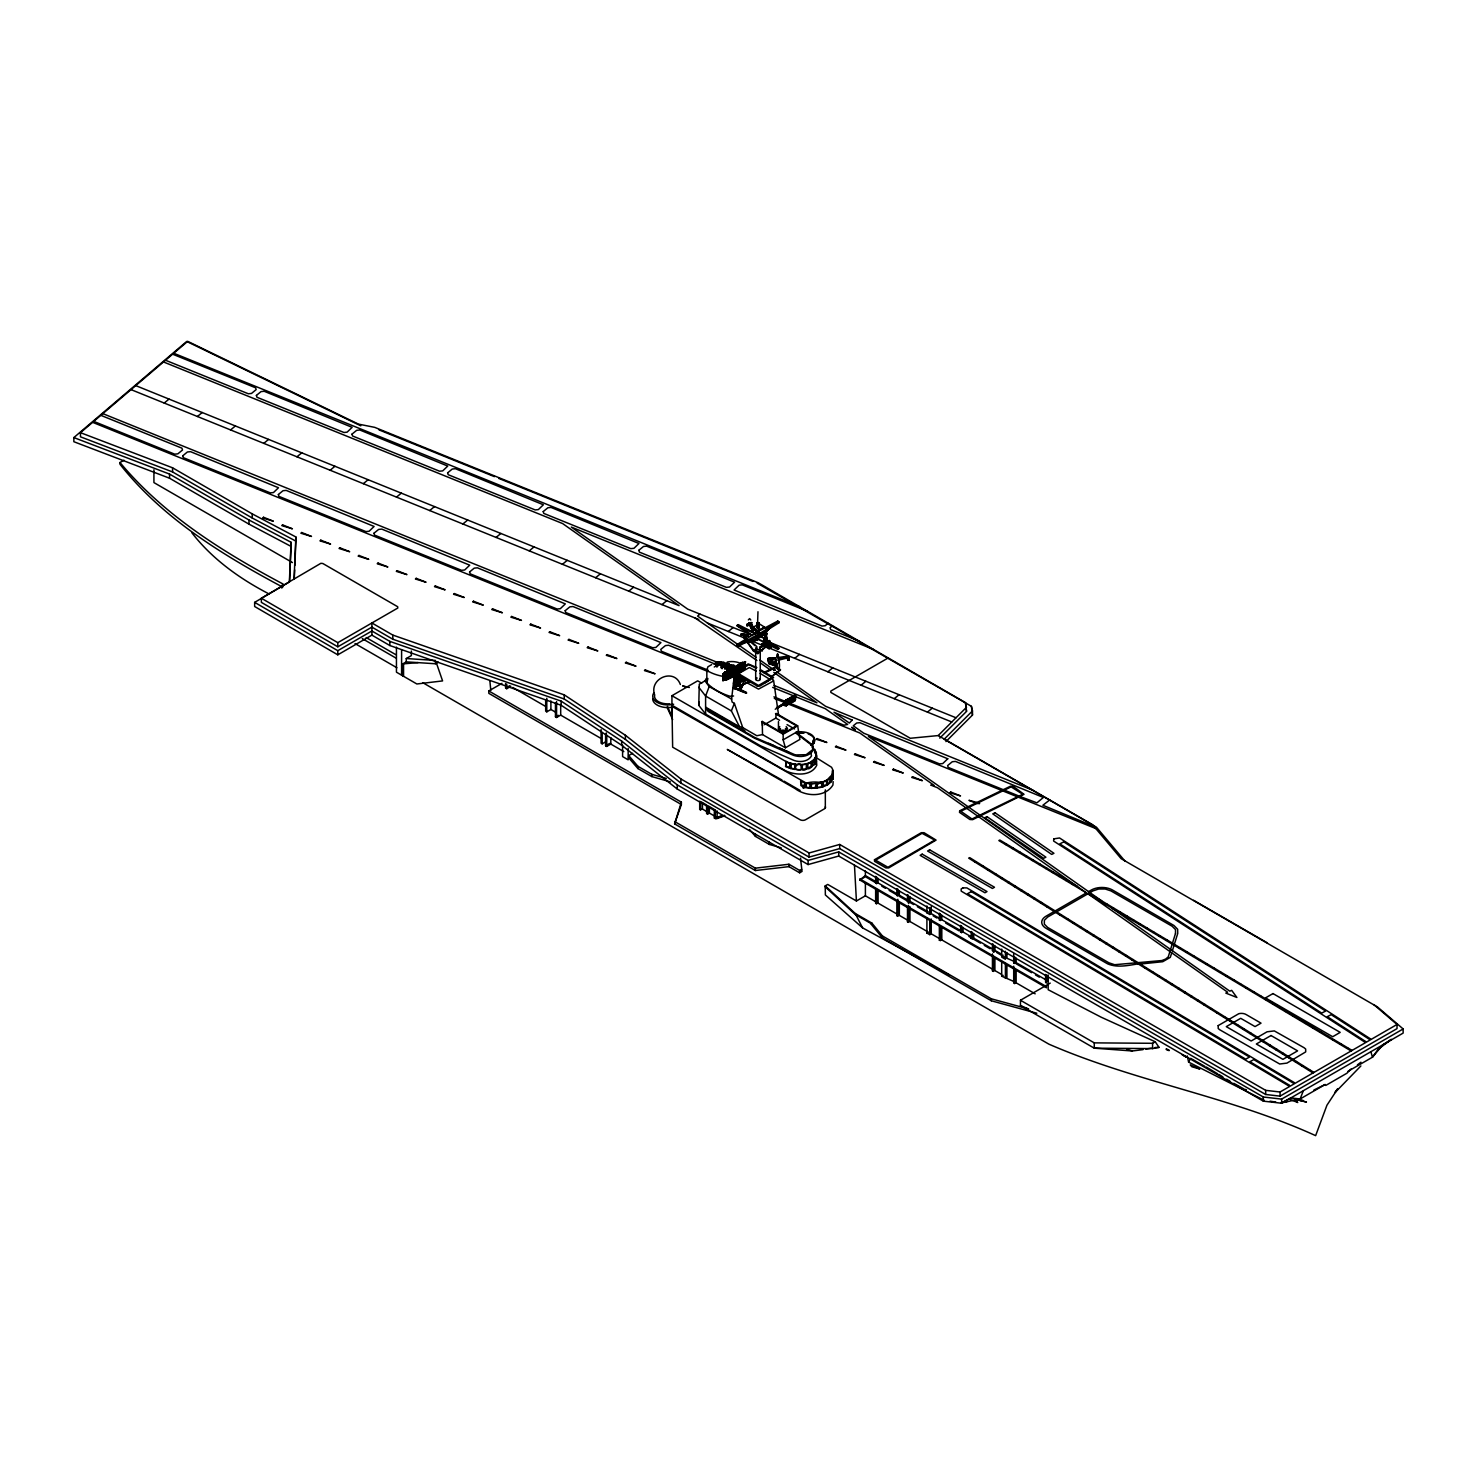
<?xml version="1.0" encoding="UTF-8"?>
<svg xmlns="http://www.w3.org/2000/svg" width="1477" height="1477" viewBox="0 0 1477 1477"><rect width="100%" height="100%" fill="white"/><g stroke="black" fill="none" stroke-linecap="round" stroke-linejoin="round"><path stroke-width="1.5" d="M939.778 738.131L966.53 711.379L965.478 702.627L758.329 582.806L374.752 427.37L358.413 424.102L187.69 341.353L80.478 432.669L80.478 436.823L172.569 471.938L252.253 518.021L295.862 541.099L294.846 565.451M119.988 462.523L119.988 464.258C162.821 518.575 222.565 554.964 282.716 587.144L282.716 583.84C222.676 551.9 164.058 515.307 119.988 462.523L123.957 460.233M510.857 686.343L506.722 688.707L505.614 688.06L505.614 683.537M556.109 712.486L550.903 709.477L550.903 700.929M601.305 738.611L560.688 715.126L556.571 717.49L555.463 716.843L555.463 703.237M556.571 717.49L556.571 701.612M560.688 715.126L560.688 704.437M601.084 729.564L601.084 743.189L602.191 743.817L606.29 741.472L606.29 732.924M602.191 743.817L602.191 732.481M623.811 751.608L610.813 744.094L606.715 746.439L605.607 745.793L605.607 734.457M606.715 746.439L606.715 735.103M610.813 744.094L610.813 737.669M622.592 745.239L622.592 756.575L628.168 759.824L628.168 748.488M825.329 806.737A3.859 2.234 0 0 1 824.332 808.898L805.556 819.735A3.859 2.234 0 0 1 800.091 819.735L672.644 747.177L671.943 705.212L785.118 770.551C794.811 775.443 811.261 776.477 816.763 765.234L816.541 761.818M769.406 640.501C769.979 641.369 770.366 643.363 768.982 640.464M777.862 658.908L788.921 656.545L787.426 656.859L787.961 660.311L789.161 659.887L789.161 657.283L787.739 656.157L777.474 657.634M1048.098 974.912L1048.19 989.738L1101.233 1017.228L1155.236 1041.765L1159.039 1047.378L1152.577 1048.596L1094.272 1048.172L1020.459 1005.56L1020.459 1000.261L1050.221 983.091M764.015 641.997L765.566 644.858L764.514 641.849M765.492 635.498L765.215 640.427L766.268 636.753L765.492 640.279L765.455 638.322M765.824 639.91L767.043 641.886L766.766 639.615A8.53 6.85 17 0 1 766.434 638.009L764.754 640.649M632.581 753.325L628.704 755.559L628.685 757.83L637.898 768.538L651.819 776.57L670.41 781.905M637.898 768.538L637.916 766.305L628.704 755.559M651.819 776.57L651.819 774.336L637.916 766.305M781.204 847.816L769.332 844.419L755.43 836.388L755.43 834.154M764.901 638.507L764.569 640.464L765.935 634.796L764.883 636.31M764.551 640.335L766.729 638.433L766.415 635.959M769.332 844.419L769.351 842.185M757.59 622.906L757.978 611.736M765.529 641.572C765.584 643.843 766.545 643.289 765.714 642.883A8.53 6.85 17 0 1 765.474 641.886C765.861 644.138 763.221 640.741 765.363 644.397M734.863 675.192L738.242 677.112C723.01 696.646 750.113 661.641 734.808 681.802M734.161 674.491L737.097 676.743L736.137 676.078L733.995 682.429L739.534 676.724L744.039 679.623M775.425 657.93L768.298 658.28L768.926 663.764L776.976 665.536L775.813 659.24M736.063 676.097L750.334 681.635L736.008 676.041L733.995 682.429L739.552 676.761L739.719 682.706L739.534 676.724M757.701 686.27L750.076 681.857L734.457 687.137L735.084 687.857L739.368 676.798L733.404 688.393L735.288 688.024L734.014 686.62L733.404 688.393M764.458 640.556C763.867 636.125 766.268 634.298 765.769 636.402L765.308 640.353M748.433 636.329L741.251 635.11L741.306 633.928L748.396 635.276C749.651 637.732 744.076 632.341 741.306 633.928M764.347 639.301L764.717 638.969M764.311 639.929L764.864 640.39C766.305 636.181 766.803 646.021 766.563 637.566A13.736 11.041 17 0 1 766.563 634.999C768.262 631.491 763.923 636.679 766.36 633.744C762.317 641.092 767.652 631.731 765.972 634.224A13.736 7.92 0 0 0 765.455 635.996L764.347 640.169L765.123 639.559M734.235 682.429L744.002 679.42L734.586 681.765M289.566 581.716L291.061 546.416L248.967 524.132L169.541 478.216L73.85 441.715L73.85 437.58L169.541 474.08L248.967 519.996L291.061 542.281L289.381 581.993L254.653 602.358L254.653 606.512L337.79 654.828L371.89 635.128L371.909 622.98L392.79 635.073L564.251 694.873L625.399 735.269L680.879 778.951L809.082 852.967L839.693 844.456L1265.66 1090.34L1280.061 1092.001L1397.02 1024.466L1373.795 1004.582M294.089 579.021L295.862 536.963L252.253 513.885L172.569 467.803L80.478 432.669M294.274 578.744L294.643 569.882M765.252 636.845L765.751 634.538L765.677 636.365M765.529 637.455L765.363 639.836L764.643 637.141M743.079 684.423L743.706 679.198L734.826 687.433L750.334 681.635L736.635 676.429M811.298 788.404L811.335 783.53L811.298 788.404L816.079 787.832L811.335 787.943M832.179 778.564L833.139 771.382M833.157 781.591L832.936 785.007C825.218 797.562 805.888 796.786 795.088 788.57L727.275 749.43L781.961 780.004M734.198 682.54L736.026 676.023M739.552 676.909L743.743 679.586M734.106 677.371L731.54 699.544L732.167 702.092L734.383 703.366L742.746 727.589L756.815 735.731L762.52 734.586L785.395 747.787L799.906 739.405L797.672 725.816L776.108 713.373L775.813 718.099L779.561 720.278M750.058 681.986L733.847 687.174L735.288 688.024M765.363 638.452L765.086 640.021L765.4 638.599A8.53 4.634 -11.8 0 1 765.769 637.51L765.548 637.99M743.245 684.534L744.002 679.291L734.715 687.377M746.993 625.343L749.208 622.74L751.738 622.611L751.904 624.623L746.993 625.676L751.904 624.623M746.993 625.676L747.233 623.885M765.437 638.618L766.434 637.529L765.492 640.15M810.707 752.088L811.501 755.929C807.864 762.169 798.651 762.723 792.632 759.843L760.655 745.885L705.6 714.111L698.769 705.323L699.286 684.165L705.101 680.805M698.769 705.323L699.286 702.221M766.009 641.941C765.972 638.544 763.775 634.981 765.234 638.655L766.471 637.547L764.791 640.464M779.265 668.379L778.711 670.207L777.881 668.915M748.341 619.878L749.633 618.586L750.796 619.989M759.418 634.224L757.184 635.036M813.735 743.429L813.532 740.309L812.165 747.694M764.938 636.31L764.735 637.289M764.68 641.424L764.846 642.698L763.757 641.018M736.58 667.807L725.945 663.524L716.419 661.991L102.836 413.634M784.749 701.077L786.909 701.261C786.89 699.119 791.912 696.682 790.287 698.399M788.903 702.517L786.336 705.803L784.638 705.046L788.127 704.381C786.502 702.184 790.527 702.258 787.906 703.587L787.167 703.514M794.552 695.409L795.605 695.261L795.106 697.107L795.531 695.039L793.814 695.833M767.006 633.319L766.101 634.593L766.988 633.375M281.812 588.104L282.716 583.84M764.366 638.969L764.366 640.076M765.104 640.187L766.471 638.507M765.695 639.301C765.751 638.784 765.566 640.095 765.178 639.43M765.695 642.015L765.234 644.84L767.228 645.043M733.589 695.981L729.989 696.258A58.212 33.602 0 0 1 706.837 682.891L707.889 678.478M764.532 637.842L765.4 636.015L764.938 637.307M758.68 627.873L758.864 622.685L756.962 622.851L757.516 627.983L758.864 627.19L758.864 622.685M758.68 628.187L756.962 627.688L758.68 628.187L758.68 633.504L756.962 633.005L758.68 633.504M706.837 682.891L706.837 670.336L707.889 666.81L711.692 664.613M714.277 667.013L719.853 663.782A49.092 21.14 -10.3 0 1 730.727 666.09M764.791 644.323L764.864 642.569M767.578 643.898L767.135 645.467L765.677 644.747M767.135 645.467L767.302 643.16L768.834 643.418M767.302 644.914L768.428 643.621L766.249 644.914L764.015 642.218M1171.723 952.831L1170.301 957.354L1162.731 961.712L1140.262 964.038M1172.369 950.69L1174.067 945.225M1174.363 944.283L1177.723 933.501L1177.649 929.255L1173.975 925.507L1112.292 889.892A14.881 8.604 0 0 0 1091.577 889.892L1088.567 891.628M722.991 678.405L722.991 674.731M724.598 673.53L723.841 675.857L723.065 674.417M723.047 678.718L724.672 673.77M725.761 674.971L726.444 672.478M726.721 676.595L728.272 671.407M729.343 672.681L730.118 670.355M729.435 672.847L730.192 670.576M730.395 674.472L731.946 669.284M733.035 670.558L733.792 668.232M733.127 670.724L733.866 668.453M734.087 672.349L735.638 667.161M736.801 668.601L737.466 666.109M737.706 669.912L737.706 666.238L737.54 670.023L735.934 666.976M739.312 665.038L738.537 667.364L737.78 665.924M737.762 670.226L739.386 665.278M740.475 666.478L742.617 663.081M741.38 667.789L741.38 664.115M741.436 668.102L743.06 663.155M744.057 664.188L744.87 661.825M744.15 664.355L744.888 662.084M749.097 622.925C751.922 623.811 747.067 623.996 750.168 622.943M674.601 823.889L681.359 802.14L488.795 690.959L488.795 693.341L681.359 804.522L674.601 823.889L755.375 870.525L788.94 866.63L799.648 872.796L802.029 871.43L800.516 858.137M813.07 743.116L813.439 739.885M813.181 743.743L814.289 740.623M745.165 641.221C738.722 645.874 775.074 635.738 747.417 640.87M734.955 687.174L734.032 688.116C759.806 700.061 738.832 686.454 734.346 688.947M733.072 687.562L734.586 687.728M750.058 682.282L743.725 678.183L734.549 675.543M733.847 676.503L733.995 687.58L733.847 676.503L734.401 687.174L743.429 677.925L735.121 673.217L734.697 671.684M706.172 678.589L705.064 680.989L709.182 686.602L705.6 696.036L705.6 707.169L708.332 710.677L754.47 737.318L795.328 754.895M767.892 660.902L768.298 658.28M765.861 641.683L766.286 640.076L765.972 641.83M1303.194 1091.115L1300.129 1098.962L1281.279 1102.931M742.746 727.589L739.552 726.776L731.373 710.917L734.383 703.366M721.108 662.841L718.228 664.502L714.24 664.225C717.508 660.828 728.143 666.441 732.647 668.472M714.24 664.225L718.653 664.262M770.329 679.642L760.175 673.383M738.426 625.288L737.152 625.934L750.962 635.165M748.987 624.106L750.168 623.94M744.519 635.535C750.058 640.39 735.048 628.851 754.95 645.652M744.408 636.864L744.962 635.645M745.276 635.682L743.614 637.141L753.51 651.099L757.867 653.609L766.471 646.335L769.129 647.886L771.216 646.686L769.129 648.809L766.471 647.277M784.693 703.532L784.804 705.692L784.933 703.495M784.693 700.892C784.213 705.637 788.183 696.83 786.115 700.818M793.186 695.962L795.328 697.07L795.328 695.482M795.531 698.879L793.721 701.538L792.023 700.726L792.484 702.24L795.401 697.642L794.958 700.818L792.817 699.766L791.358 701.095M794.054 699.064C796.823 700.633 793.998 697.273 793.629 700.541M736.008 672.183L758.513 685.457L772.046 677.629L759.917 670.447M731.743 699.101L709.182 686.602M772.84 679.586L773.246 681.119L758.513 689.113L733.164 675.137M768.317 643.972L768.797 642.883M790.62 768.52L790.841 763.369L790.62 768.52L795.143 769.443L795.346 764.292L795.143 769.443M815.839 756.409L814.565 758.956L816.596 756.575L815.322 763.831L816.596 761.301L815.784 753.159M814.51 749.024L816.744 755.892C811.039 766.951 794.811 765.917 785.118 761.043L671.943 695.704L671.943 716.327L667.419 706.431L667.419 708.092L672.644 719.539M743.005 684.626L740.143 690.276L734.9 687.913L740.291 690.147M740.235 690.442L743.153 684.682M734.401 676.614L733.257 676.669L733.977 675.857M1264.201 1100.291L1188.616 1062.111L1190.647 1058.344L1204.77 1066.302M1351.049 1068.997L1346.858 1073.262L1325.811 1085.41L1325.091 1084.543L1313.865 1090.026M746.107 693.101L746.162 692.325M724.672 678.091L722.991 680.565L744.759 668.121L743.226 667.382L741.38 669.949M728.216 675.931L726.684 678.441L728.346 675.968M730.358 676.318L732.02 673.844M734.032 674.195L735.712 671.721M739.257 669.561L737.706 672.072L739.386 669.598M813.236 749.227L806.184 754.692L794.811 754.95M805.722 787.573L805.999 782.736L805.722 787.573L810.19 788.33L810.467 783.475L810.19 788.33M832.936 773.874L826.972 780.041L826.751 785.192L822.781 786.89L822.357 782.127L827.231 780.004M832.733 774.779L832.733 779.191L832.733 774.779L831.071 777.419L831.071 781.831L830.351 777.29M831.071 781.831L832.733 779.191M741.251 635.11L741.38 633.818M784.305 701.409L785.025 701.446M787.167 700.006C787.906 697.569 790.066 701.021 787.961 699.987M787.961 699.489L787.001 701.206L789.364 699.083M785.025 705.267L785.801 704.067M785.949 704.215L786.336 705.803M786.429 703.938L785.432 704.031M789.198 699.267L790.601 699.119C789.161 696.904 794.681 697.218 792.023 696.904L790.435 698.566L791.82 698.418C790.121 694.393 794.552 699.415 791.654 697.846M787.333 703.938L786.244 704.806L787.573 705.083M787.666 703.218L785.949 704.547M791.524 697.698L792.484 698.418M788.644 703.107L790.029 703.661L791.266 701.446L790.361 702.166M791.967 696.682L793.334 696.129M789.641 702.092L788.238 704.326L790.601 702.203M793.721 697.698L793.5 696.221M791.598 701.409C791.118 700.43 788.773 703.458 791.82 702.258L791.598 700.486L793.721 701.538M793.057 701.538L792.097 700.67M792.503 700.504L790.786 701.501M795.568 696.535L795.918 697.439L795.568 696.535L776.44 707.741M792.761 700.818L792.817 699.766M786.152 726.573L787.481 728.419L785.432 731.337L782.958 731.927L780.484 731.337L778.453 728.419L779.764 726.573M780.484 728.475L779.468 729.896L779.468 728.419L780.484 731.337M721.274 667.752L723.915 665.185L721.274 667.752L722.087 668.749L723.545 665.684M726.887 668.361L727.755 667.198M731.724 668.416L730.173 667.124M732.795 668.749L733.681 667.586L730.118 666.496M1335.042 1092.315L1337.774 1088.697L1326.937 1105.239L1315.638 1135.647C1229.732 1096.469 1135.278 1081.773 1048.873 1044.147L422.81 682.706M786.595 700.19L784.379 701.612M786.909 700.504L785.062 700.652M790.601 698.381L787.112 699.747M794.054 696.202L794.423 695.261L790.804 697.606M786.299 703.772L785.782 705.748M794.294 696.239L792.835 696.867M789.124 701.907L789.069 702.609M790.029 702.166L790.029 703.661M794.294 700.08L792.004 700.781M736.635 675.709L743.91 677.98L734.567 687.562M716.216 665.961L718.062 663.782L716.216 665.961L716.899 667.087L719.244 664.355L723.859 665.444M726.518 669.358L728.53 666.995L726.702 670.152L734.383 666.109M1335.06 1092.537L1360.889 1065.951M765.252 637.824L765.769 637.27M756.224 671.093L749.337 667.53L731.835 677.463L726.149 680.122L725.41 679.217M743.393 678.146L734.826 687.359M739.866 689.814L739.719 682.282M888.212 657.93L830.812 691.07L830.812 692.399L910.294 738.278L938.209 735.564L966.53 707.243M757.11 583.12L971.423 706.32L972.475 710.917L944.135 739.257L1096.414 827.175L1125.049 861.202M945.945 741.583L972.475 715.071L972.475 710.917M760.267 636.55L769.905 626.95L770.772 627.448M760.618 636.495L766.489 630.642M762.077 635.627L769.979 627.762M761.043 637.51L771.548 626.174M765.511 639.578L766.988 640.132L765.824 640.335M766.988 639.504L766.84 640.575M810.744 745.202L813.864 742.359A13.736 7.939 0 0 0 810.596 734.124A13.736 7.939 0 0 0 796.343 732.241M743.614 636.845L753.51 650.157L757.867 652.668L766.471 646.335M73.85 437.58L186.711 341.445L360.794 425.819M787.426 656.859L789.161 657.283M775.425 665.388L773.56 665.296L774.853 664.668M164.224 403.055L169.024 399.085M197.401 416.496L202.22 412.526M230.578 429.918L235.397 425.967M263.774 443.358L268.574 439.407M296.951 456.799L301.77 452.848M330.146 470.24L334.947 466.27M363.324 483.681L368.124 479.711M396.501 497.121L401.319 493.152M429.696 510.544L434.496 506.593M462.873 523.984L467.692 520.033M496.05 537.425L500.869 533.474M529.246 550.866L534.046 546.896M562.423 564.306L567.242 560.337M595.6 577.747L600.419 573.778M628.796 591.169L633.596 587.218M661.973 604.61L666.792 600.659M695.169 618.051L756.907 660.496M699.969 614.1L697.569 616.075L756.187 657.394M728.346 631.491L733.164 627.522M828.228 623.239L825.163 625.75L822.006 626.082L734.069 590.006L739.109 585.187L742.266 584.855L807.624 611.33M832.511 625.713L830.056 627.743L830.609 629.553L859.079 641.092M794.718 658.354L799.519 654.403M827.895 671.795L832.714 667.844M861.073 685.236L865.891 681.285M894.268 698.676L899.068 694.707M927.445 712.117L932.264 708.148M785.635 766.508L786.059 761.43L785.635 766.508L789.53 768.169L789.955 763.092L789.53 768.169M807.679 768.557C808.51 755.005 803.562 774.373 811.371 767.061L811.538 761.578L814.159 759.455L814.806 764.44L811.538 766.305L814.159 764.163L814.159 759.455M812.184 766.581L812.184 761.855L814.806 759.732M801.014 785.782C799.445 770.237 803.488 800.183 805.223 782.515L672.644 706.763M804.743 787.315C798.078 780.742 829.594 779.948 822.781 786.89M827.582 784.712L827.582 780.299L830.517 778.01L829.908 782.164L827.582 784.712L830.517 782.422L830.517 778.01M1357.4 1064.88L1360.945 1062.203M763.683 672.533L775.647 666.865L780.447 669.635L770.643 677.371M772.268 676.208L780.447 669.635M736.617 673.66L742.285 669.487M737.503 674.177L743.189 670.3L741.436 668.878M764.772 639.707L766.471 638.71M737.097 644.526L758.384 631.381L777.751 621.042L778.841 621.669L778.841 622.906L757.535 636.052L738.186 646.372L737.097 645.744L737.097 644.526L738.186 645.154L757.535 634.815L778.841 621.669M737.097 645.744L742.469 642.403M337.808 646.797L261.355 602.358L261.355 598.222L320.878 563.309L322.835 563.512L397.719 606.752L397.775 608.044L337.808 642.661L337.808 646.797L371.909 627.116L392.79 639.209L564.251 699.009L625.399 739.405L680.879 783.087L809.082 857.103L839.693 848.592L1265.66 1094.475L1280.061 1096.137L1397.02 1028.62L1397.02 1024.466M337.79 654.828L337.79 650.692L371.89 630.993L389.836 641.387L561.149 701.132L621.688 741.122L677.26 784.878L808.104 860.426L838.714 851.897L1263.315 1097.005L1281.63 1099.11L1403.15 1028.952L1377.487 1006.963L1121.135 858.672L1092.5 824.646L938.209 735.564M402.741 675.838L402.741 663.893L406.267 661.862L406.267 658.539L411.363 655.603L411.363 651.062M406.267 661.862L435.42 663.764L438.281 662.102M488.795 690.959L501.958 683.353M737.152 625.934L754.119 633.356M747.233 624.217L751.738 622.611M754.322 634.15L757.664 631.528L751.59 624.734L749.301 624.956L754.322 634.15L750.408 625.713L751.498 624.697M751.461 628.427L759.104 623.7L764.624 627.19L756.962 631.602L751.461 628.427L756.962 631.307L764.624 627.19M756.962 627.374L758.864 627.19M745.903 636.79L743.614 637.141L745.903 637.085M716.603 662.804L717.047 661.77L716.603 662.804L720.518 662.324L718.468 663.505L718.837 664.595L723.435 665.684L726.315 664.022L721.016 662.933L723.25 662.711M714.056 663.431L718.782 663.487M720.813 662.305L734.955 666.976M718.468 663.505L720.518 662.324M723.841 662.084L720.942 662.121L721.293 663.173L724.025 662.896M723.675 664.687C729.01 662.656 722.955 664.133 724.062 665.887L729.084 667.364M718.357 663.727L723.915 664.705M725.945 663.524L729.435 664.392L726.85 664.318M764.477 646.132L761.818 644.6L763.886 642.458L771.216 646.686M671.943 695.704L697.679 680.842L701.667 683.131M724.062 665.887L726.942 664.225L732.112 666.33M756.482 648.44L753.51 651.099M723.49 664.945L728.807 666.921L731.687 665.278M732.444 669.524L729.306 667.899C729.62 665.241 731.041 665.998 733.903 665.905M729.306 667.899L729.564 666.902M731.78 666.478L731.392 665.333L734.974 668.139M726.315 679.734L724.468 678.774L724.709 672.053L724.672 679.715M726.149 679.826L743.189 670.004L740.937 668.878L740.937 662.675L743.023 663.727M745.59 661.954L722.844 674.343L744.98 661.604L744.98 668.102L722.918 680.823L722.844 674.047L745.59 661.954L723.453 675.081M723.453 674.269L724.912 673.346L726.518 676.374L726.684 672.607L727.423 674.01M725.724 672.958L740.365 664.392M723.453 675.875L724.69 675.063M725.724 674.564L733.552 669.93M734.789 669.339L741.491 665.462M725.724 675.266L742.617 665.518L725.724 675.377M723.453 677.5L724.69 676.688M725.724 676.189L742.617 666.312M723.453 678.312L748.211 663.893L756.852 667.586M722.991 678.94L744.851 666.127L743.226 663.062L743.06 669.099M724.468 678.774L749.061 664.65L755.984 668.195M741.196 669.413L724.967 678.792L724.967 672.46M778.785 648.089L777.807 649.418L754.433 637.473L778.785 648.089L758.107 634.575M724.727 678.534L726.149 680.122M733.22 675.34L734.309 674.712M764.477 683.02L768.372 680.768M792.761 696.646L793.684 695.685M776.957 707.686L795.918 696.738M775.24 709.237L796.085 697.199M776.957 708.388L795.918 697.439M784.305 705.231L785.376 704.751L784.379 705.452M788.312 702.923L790.287 701.907M793.98 699.766L795.605 699.101M788.275 702.646L790.38 702.11M762.52 734.586L762.206 721.404L783.161 733.478L796.435 725.816L775.499 713.723M764.421 724.672L775.813 718.099M761.597 721.755L783.161 734.198L797.672 725.816M785.395 747.787L783.161 739.829L797.672 731.447M699.692 801.18L699.692 809.581L702.461 809.082L706.431 811.371M707.557 814.122L709.366 813.07L716.16 816.984L714.351 818.036L714.351 809.451L707.557 805.537L707.557 814.122L706.597 813.569L706.597 804.983L700.652 801.549L700.652 810.116M722.641 815.562L714.351 818.036M715.311 818.59L720.444 816.486M674.601 821.526L755.375 868.162L788.94 864.248L799.648 870.433L801.605 869.307M949.379 975.115L862.586 927.87L825.366 894.951L825.218 885.868L827.729 884.428L856.42 900.988L865.393 895.8L877.116 902.576L875.639 903.426L875.639 888.582M1046.565 987.818L859.762 879.978L865.393 875.603L877.116 882.378L875.639 883.228L875.639 876.341M859.762 879.978L865.393 876.729L875.159 882.36M875.639 883.228L878.077 882.932L896.502 893.567M875.639 903.426L878.077 903.13L896.502 913.765M896.871 888.6L896.871 895.487L898.348 894.637M896.871 895.487L899.327 895.191L907.044 899.659M907.487 894.73L907.487 901.616L908.983 900.767M907.487 901.616L909.943 901.321L928.405 911.974L926.91 912.841L926.91 905.955M908.466 903.296L909.943 902.447L913.635 904.57M896.871 900.841L896.871 915.685L898.348 914.835M896.871 915.685L899.327 915.389L907.044 919.857M907.487 906.989L907.487 921.814L908.983 920.965M907.487 921.814L909.943 921.519L928.405 932.172L926.91 933.039L926.91 918.196M926.91 912.841L929.753 914.466L931.23 913.617L940.831 919.156L939.354 920.023L939.354 913.137M939.354 920.023L941.809 919.728L960.235 930.362M926.91 933.039L929.753 934.664L931.23 933.815L940.831 939.354L939.354 940.221L939.354 925.377M939.354 940.221L941.809 939.926L993.947 970.02L992.452 970.869L992.452 953.92M960.604 925.396L960.604 932.282L962.081 931.433M960.604 932.282L963.041 931.987L972.697 937.563L972.697 932.966M971.22 931.525L971.22 938.412L972.697 937.563M971.22 938.412L973.657 938.117L993.947 949.822L992.452 950.671L992.452 943.785M1054.19 911.475L1045.901 916.275A14.899 8.604 0 0 0 1046.436 928.535L1107.584 963.835C1117.701 968.247 1129.351 965.127 1139.616 963.65M1055.132 910.94L1086.426 892.865M992.452 950.671L994.907 950.376L1001.535 954.197M993.43 952.351L994.907 951.502M1001.701 949.12L1001.701 956.007L1003.178 955.157M1001.701 956.007L1013.517 961.121M992.452 970.869L994.907 970.574L1001.535 974.395M1013.702 953.754L1013.702 962.949L1015.179 962.081M1013.702 962.949L1016.139 962.635L1047.045 980.488L1045.568 981.337L1045.568 974.451M1001.701 961.379L1001.701 976.205L1003.178 975.355M1001.701 976.205L1013.517 981.319M1013.702 966.18L1013.702 983.147L1016.139 982.833L1035.174 993.836M1045.568 981.337L1048.005 981.042L1048.005 976.445M1020.459 1000.261L1094.272 1042.873L1152.577 1043.297L1155.236 1041.765M371.89 635.128L389.836 645.523L561.149 705.267L621.688 745.257L677.26 789.032L808.104 864.562L838.714 856.051L1263.315 1101.14L1281.63 1103.245L1403.15 1033.088L1403.15 1028.952M1325.091 1084.543L1300.129 1098.962L1290.787 1097.965L1283.181 1101.934M1347.91 1071.379L1372.484 1057.181L1382.804 1044.83L1391.408 1039.346L1378.059 1049.353L1372.484 1057.181L1370.933 1051.993M505.614 688.06L509.768 685.697M545.678 699.858L545.678 711.194L546.785 711.84L550.903 709.477M555.463 716.843L558.214 715.274M605.607 745.793L609.706 743.448M1005.523 844.549L1006.483 844.013M1012.207 848.555L1013.167 848.02M1018.908 852.543L1019.868 852.007M1025.592 856.531L1026.552 855.995M1032.275 860.537L1033.235 860.002M1038.977 864.525L1039.937 863.99M1045.661 868.531L1046.621 867.996M1052.344 872.519L1053.304 871.984M1059.027 876.507L1060.006 875.972M1065.729 880.514L1066.689 879.978M1072.413 884.501L1073.373 883.966M1085.798 892.496L978.642 816.744M1092.482 896.484L1093.442 895.948M1099.165 900.49L1100.125 899.955M1105.867 904.478L1106.827 903.942M1112.55 908.484L1113.51 907.949M1119.234 912.472L1120.194 911.937M1125.936 916.46L1126.896 915.925M1132.619 920.466L1133.579 919.931M1139.302 924.454L1140.262 923.919M1145.986 928.461L1146.946 927.925M1152.688 932.449L1153.648 931.913M1159.371 936.436L1160.331 935.901M1166.055 940.443L1167.015 939.907M1172.756 944.431L1173.717 943.895M1179.44 948.437L1180.4 947.902M1186.123 952.425L1187.083 951.89M1192.825 956.431L1193.785 955.877M1199.509 960.419L1200.469 959.884M1206.192 964.407L1207.152 963.872M1212.875 968.414L1213.836 967.878M1219.577 972.401L1220.537 971.866M1226.261 976.408L1227.221 975.854M1232.944 980.396L1233.904 979.86M1239.646 984.384L1240.606 983.848M1246.33 988.39L1247.29 987.855M1253.013 992.378L1253.973 991.842M1259.715 996.384L1260.675 995.83M1266.398 1000.372L1267.358 999.837M1273.082 1004.36L1274.042 1003.825M1279.765 1008.366L1280.744 1007.831M1286.467 1012.354L1287.427 1011.819M1293.15 1016.361L1294.11 1015.825M1299.834 1020.349L1300.794 1019.813M1306.536 1024.336L1307.496 1023.801M1313.219 1028.343L1314.179 1027.807M1319.903 1032.331L1320.863 1031.795M1326.604 1036.337L1327.565 1035.802M1333.288 1040.325L1334.248 1039.79M1339.971 1044.313L1340.931 1043.777M1346.655 1048.319L1347.633 1047.784M766.138 628.482L777.751 622.279L778.841 622.906M975.208 862.217L976.205 861.682M981.743 866.279L982.74 865.762M988.298 870.359L989.276 869.842M994.833 874.439L995.812 873.922M1001.369 878.52L1002.348 878.003M1007.905 882.6L1008.883 882.083M1014.441 886.68L1015.419 886.163M1020.976 890.76L1021.955 890.225M1027.512 894.84L1028.49 894.305M1034.048 898.921L1035.026 898.385M1040.583 903.001L1041.562 902.465M1047.119 907.063L1048.098 906.546M1053.655 911.143L1054.633 910.626M1060.191 915.223L1061.169 914.706M1066.726 919.303L1067.705 918.786M1073.262 923.383L1074.241 922.867M1079.798 927.464L1080.795 926.947M1086.333 931.544L1087.33 931.008M1092.888 935.624L1093.866 935.089M1099.423 939.704L1100.402 939.169M1105.959 943.785L1106.938 943.249M1112.495 947.846L1113.473 947.329M1119.031 951.927L1120.009 951.41M1125.566 956.007L1126.545 955.49M1132.102 960.087L1133.081 959.57M1145.173 968.247L1146.152 967.73M1151.709 972.328L1152.688 971.811M1158.245 976.408L1159.223 975.872M1164.781 980.488L1165.759 979.953M1171.316 984.568L1172.295 984.033M1177.852 988.648L1178.831 988.113M1184.388 992.71L1185.366 992.193M1190.924 996.79L1191.921 996.273M1197.459 1000.871L1198.456 1000.354M1204.013 1004.951L1204.992 1004.434M1210.549 1009.031L1211.528 1008.514M1217.085 1013.111L1218.063 1012.594M1223.621 1017.191L1224.599 1016.656M1230.156 1021.272L1231.135 1020.736M1236.692 1025.352L1237.671 1024.816M1243.228 1029.432L1244.206 1028.897M1249.764 1033.494L1250.742 1032.977M1256.299 1037.574L1257.278 1037.057M1262.835 1041.654L1263.814 1041.137M1269.371 1045.734L1270.349 1045.218M1275.906 1049.815L1276.885 1049.298M1282.442 1053.895L1283.421 1053.378M1288.978 1057.975L1289.956 1057.458M1295.514 1062.055L1296.511 1061.52M1302.049 1066.136L1303.046 1065.6M1308.585 1070.216L1309.582 1069.68M775.905 658.373L770.846 661.05L772.028 661.087L771.271 658.65L774.927 657.874L771.271 658.65M776.477 660.293L771.437 662.97L769.628 662.471L767.892 659.37M788.921 656.545L787.961 660.311M765.917 638.858L765.677 637.344M765.677 672.404L775.647 667.696L780.447 670.466M725.262 679.605L730.93 676.946M744.39 642.477L757.276 639.947M768.612 641.886L769.739 640.815M822.781 782.478L826.308 780.428L826.751 785.192M822.357 786.539L826.308 784.841M807.679 763.849L811.371 762.335L811.371 767.061M807.199 768.188L810.891 766.674M759.603 646.981L764.477 645.191L761.818 643.658M759.603 647.923L762.852 646.723M757.443 635.756C753.658 638.193 762.76 637.399 758.144 635.701M759.123 638.064L757.092 638.193M724.505 815.286L715.311 818.59L715.311 809.71M716.53 818.756L724.856 815.784M737.097 676.743L731.632 677.131L737.097 676.171M756.778 639.319L756.999 640.501M723.158 667.142L726.222 665.905L722.308 666.349L724.376 666.976M724.709 668.435L726.056 668.029M724.782 669.063L727.127 668.361M777.862 660.311L788.755 657.653L789.161 659.887M786.152 730.266L779.764 730.266M768.465 661.29L771.437 663.265L776.293 662.213M781.573 658.17L785.69 657.32M787.426 659.462L788.921 659.148L787.739 656.157L788.33 659.277L787.998 657.727M832.253 770.902L832.954 778.545M816.966 783.327C831.699 778.157 803.451 789.29 821.766 787.204L821.544 782.385M816.966 787.739L821.766 787.204M1145.746 1049.095L1151.303 1048.172M802.214 764.883L806.627 764.144L806.627 768.852C798.245 775.148 803.1 756.002 802.214 769.591M801.937 769.166L806.627 768.852M743.854 642.163L756.482 640.187M402.741 663.893L418.028 662.619M1143.069 1049.612L1132.361 1050.978L1094.272 1048.172L1094.272 1042.873M731.392 665.333L734.198 665.315L732.02 665.518M756.962 622.851L758.68 623.349M1159.039 1047.378L1155.069 1047.507M832.179 774.151L833.157 770.477L831.569 767.283L815.544 757.239M811.298 783.992L816.079 783.438L816.061 788.293M768.465 661.844L768.926 663.376L776.976 663.45M776.293 664.244L776.477 666.145L769.628 664.004L768.465 662.25L771.437 664.188L776.293 664.244L776.976 665.536M1282.258 1102.137L1286.578 1102.174M793.26 696.184L794.386 696.941M789.567 698.326L791.266 699.119M785.875 700.449L787.573 701.261M787.573 703.587L787.463 703.606M786.336 704.289L787.536 703.07M815.784 757.886L815.969 760.6M796.343 769.591L801.032 769.683C803.34 755.799 787.518 771.4 801.032 769.683M731.115 666.182L726.149 663.339L729.25 663.598M788.127 699.803L786.669 699.489M406.267 658.539L435.42 660.441L435.42 663.764M724.505 666.736L725.927 666.829M728.973 668.73L730.376 668.823M727.995 669.284L730.45 669.45M1294.48 1100.014L1303.286 1100.605L1297.028 1099.497M717.047 661.77L721.238 662.065M794.497 699.304L795.512 699.36M788.33 699.027L790.029 699.84M787.906 699.766L788.792 700.541M790.361 701.187L792.484 702.24M785.062 701.15L786.299 699.95M786.669 703.329L788.792 704.381M767.228 643.381L765.234 643.178L766.286 641.757M765.584 642.033L765.511 645.301M825.218 885.868L855.257 913.488L871.873 923.088L870.968 923.956L882.434 937.932L991.307 1000.778L1036.799 1013.222M1049.722 799.943L1042.873 805.26L1093.995 826.418M1269.998 1101.177L1275.777 1102.064M805.722 783.161L810.19 783.918M805.999 787.149L810.467 787.887M790.62 763.794L795.143 764.717M790.841 768.095L795.346 769.019M721.293 663.173L725.724 663.524M1296.861 1099.627L1306.462 1102.064L1298.985 1100.107M871.873 923.088L882.434 935.956L991.307 998.803L1028.047 1008.846M651.819 774.336L666.275 778.471M736.82 675.875L743.91 677.98M1244.797 1089.324L1246.477 1089.823M720.942 662.121L721.699 662.933L718.32 664.484M757.092 685.9L759.75 686.14L773.597 677.629L760.858 669.893M1126.6 1049.15L1132.342 1050.978M727.552 666.792L724.302 664.89M734.161 687.931L745.682 692.436M734.771 688.282L746.291 692.787M689.353 687.507L682.632 685.863L686.565 687.433M803.894 733.294L797.174 731.65L801.088 733.22M976.888 802.454L968.967 800.331L975.706 803.026M977.996 802.916L979.62 803.562L976.832 803.47M379.072 429.918L494.407 476.646M498.691 478.382L752.845 581.384M173.732 353.243L799.555 606.659M172.624 354.185L255.595 387.786L256.149 389.614L251.496 393.454L248.321 393.768L165.516 360.24M163.504 361.957L562.626 523.56L679.069 605.625L135.736 385.608M873.627 649.511L571.285 527.067L687.71 609.133L751.83 635.092M766.341 640.963L956.007 717.767M131.028 389.614L698.769 619.509M707.428 623.017L747.011 639.043M751.165 640.723L761.523 644.932M767.745 647.443L951.797 721.976M774.17 685.476L816.929 702.794L773.8 672.386M1032.94 790.269L825.588 706.301L776.828 671.924M100.842 415.332L181.948 448.177L182.502 450.005L177.849 453.845L174.692 454.159L93.734 421.388M713.188 663.302L668.619 645.246L665.462 645.578L660.791 649.4L661.364 651.228L708.037 670.133M772.656 687.377L825.348 708.72L847.65 724.432L843.976 725.189L773.948 696.83M1003.252 789.678L948.197 767.394L947.643 765.566L952.296 761.726L955.453 761.412L1043.39 797.488L1036.891 802.842L1020.275 796.583M1004.378 790.14L1019.167 796.121M92.626 422.33L708.055 671.555M774.299 698.363L859.78 732.98L934.073 785.339L930.787 785.062L937.47 787.739L965.903 807.771M1001.683 790.453L868.439 736.488L968.081 806.719M1002.791 790.897L1017.598 796.897M1018.705 797.34L1095.786 828.56M801.014 781.37L804.743 782.902M801.494 785.395L805.223 786.927M1020.459 1005.56L1028.694 1009.068M785.635 761.781L789.53 763.461M786.059 766.138L789.955 767.818M790.73 697.882L791.82 698.418M790.601 699.119L789.493 698.104M788.127 700.541L787.536 699.23M791.82 702.258L790.73 701.224M786.909 701.261L785.801 700.227M789.364 703.68L788.275 703.144M788.127 704.381L787.038 703.347M768.649 743.319L774.65 745.94M778.637 747.694L788.644 752.051M787.739 656.877L788.755 657.653M743.356 667.179L744.888 667.918M739.552 669.506L741.214 670.041L741.177 662.527M736.008 671.426L737.54 672.164L737.706 670.447M735.878 671.629L737.411 672.367M733.737 674.491L732.186 673.752L733.866 674.287L734.032 672.57M728.512 675.875L730.192 676.411L730.247 669.524M724.967 677.795L726.518 678.534L726.684 676.817M724.838 677.998L726.37 678.737M738.112 624.605L754.119 632.581M1294.535 1099.7L1297.766 1102.544L1290.289 1099.516M728.807 666.921L733.829 669.543M1233.812 1083.324L1243.763 1088.863M767.56 645.504L771.216 647.609M1193.601 900.305L1267.395 942.917M740.937 662.675L743.023 663.856M741.196 663.081L742.783 664.004M794.054 695.224L795.051 695.649M794.423 695.741L794.958 696.996L794.995 694.947M741.177 669.118L743.189 670.3M793.186 699.803L794.958 700.818M787.906 698.769L789.567 699.304L789.992 697.809M733.774 676.669L734.992 676.152M724.468 672.183L726.555 673.383M724.727 672.607L726.315 673.512M724.709 678.238L726.555 679.309M787.056 724.598L794.552 728.936M731.373 710.917L705.6 696.036L698.769 687.248M705.6 707.169L739.552 726.776M705.6 714.111L705.6 708.037L737.06 726.204M740.992 728.475L744.925 730.746M705.6 708.037L708.332 711.545L754.47 738.186L791.727 754.581C798.577 757.849 809.082 757.221 813.236 750.113L812.332 744.833L795.955 732.297M783.918 781.093L800.091 790.435M881.769 886.182L885.443 888.305M889.136 890.428L896.502 894.693M899.327 896.317L907.044 900.767M917.328 906.712L926.559 912.029M933.15 915.832L936.99 918.066M945.668 923.07L959.182 930.879M968.838 936.436L980.433 943.138M984.291 945.372L990.07 948.714M996.569 952.443L1001.535 955.324M1016.139 963.761L1031.592 972.678M1035.451 974.912L1039.328 977.146M1001.701 957.133L1005.412 959.275M1045.568 982.445L1046.528 983.017M859.762 878.852L1046.565 986.71M292.446 562.571L153.922 482.591L153.922 469.797M871.873 924.067L855.257 914.466L825.218 886.846M366.185 637.566L395.744 654.625M362.253 638.599L395.744 657.948M269.294 594.068C239.976 578.929 212.3 559.155 191.973 532.902M355.034 643.566L396.907 667.752M512.814 687.47L545.899 706.597M261.355 598.222L337.808 642.661M254.653 602.358L337.79 650.692M1206.155 1066.985L1217.713 1073.853M1077.564 886.477L999.8 840.025L998.84 840.561L1351.123 1050.978M1088.9 893.234L1352.064 1050.424M1219.097 1074.536L1222.864 1076.881M1226.649 1079.207L1230.415 1081.533M1313.958 1072.431L969.669 857.602L968.672 858.137L1313.016 1072.967M778.785 648.865L761.504 636.532M737.152 625.159L752.698 635.553M759.935 660.034L773.08 669.284M968.912 807.31L979.989 815.101M980.82 815.692L1101.713 900.896M1112.052 908.189L1229.787 991.159L1231.67 990.347L1236.895 997.473L1225.836 993.098L1227.59 992.193L1087.903 893.751M760.673 663.136L770.052 669.746M966.733 808.362L977.811 816.172M766.471 644.175L766.028 643.363M795.955 733.183L812.332 745.719L813.384 747.842M726.887 666.275L727.995 667.198M750.427 640.833L756.464 646.224M791.266 702.96L789.493 701.926L790.804 702.424L791.229 700.929M749.504 829.502L755.43 836.388M756.446 630.79L750.482 624.273M767.265 641.572L765.917 640.464L766.581 639.153M785.432 728.475L786.466 729.896L786.466 728.419L785.432 731.337M765.954 643.289L766.249 643.954M764.514 642.458L765.234 644.84L764.92 642.957A13.736 11.041 17 0 1 764.828 642.089L764.421 641.443M806.627 764.144L806.35 768.428M764.698 641.147L765.603 642.753M680.362 684.516C674.324 667.622 648.661 678.349 654.68 694.984A13.33 7.699 0 0 0 669.93 703.79M862.586 927.87L855.257 913.488M744.888 665.776L743.3 662.73L742.229 665.241L741.583 662.988M739.626 664.853L741.214 667.899M739.552 665.185L741.177 668.25M735.878 667.309L737.503 670.373M734.106 668.047L734.863 669.487M734.771 669.764L734.032 668.361L733.866 672.146M732.26 669.099L733.811 672.497M730.432 670.17L731.097 671.887M728.586 671.223L730.136 674.62M726.758 672.293L727.515 673.734M724.838 673.678L726.462 676.743M765.991 639.098L766.821 640.778L765.806 640.778M765.529 644.858L765.178 643.861M764.864 643.326L764.791 642.107M777.917 668.693C781.758 672.293 777.216 645.929 777.179 657.062M734.014 686.62L734.161 676.484M435.973 661.751L442.583 680.915L416.865 683.98L396.445 672.183L396.445 647.129M778.324 656.286L777.53 653.72L777.216 657.21M972.475 715.071L971.423 706.32M966.53 711.379L965.478 702.627M1187.25 1055.926L1188.616 1062.111M773.597 680.399L778.619 715.237M777.29 665.296L777.493 667.272M856.42 900.988L854.463 865.153M489.866 680.897L490.789 690.294M779.044 661.087L779.265 663.875M762.206 721.404L762.538 725.779M739.442 682.688L739.755 689.925M1281.63 1099.11L1281.63 1103.245M1280.061 1092.001L1280.061 1096.137M1265.66 1090.34L1265.66 1094.475M1263.315 1097.005L1263.315 1101.14M1152.577 1043.297L1152.577 1048.596M1046.528 975.005L1046.528 981.891M1016.139 958.056L1016.139 962.635M1016.139 970.112L1016.139 982.833M1014.662 956.616L1014.662 963.502M1014.662 968.857L1014.662 983.7M1006.908 952.72L1006.908 957.299M1006.908 964.776L1006.908 977.497M1005.412 951.28L1005.412 958.167M1005.412 963.521L1005.412 978.365M994.907 945.797L994.907 950.376M994.907 957.853L994.907 970.574M993.43 944.357L993.43 951.243M993.43 956.598L993.43 971.441M991.307 998.803L991.307 1000.778M973.657 933.519L973.657 938.117M972.18 932.079L972.18 938.966M963.041 927.39L963.041 931.987M961.564 925.95L961.564 932.836M941.809 915.131L941.809 919.728M941.809 927.205L941.809 939.926M940.314 913.691L940.314 920.577M940.314 925.931L940.314 940.775M931.23 906.73L931.23 913.617M931.23 918.971L931.23 933.815M929.753 907.58L929.753 914.466M929.753 919.82L929.753 934.664M909.943 896.742L909.943 901.321M909.943 906.675L909.943 921.519M908.466 895.302L908.466 902.189M908.466 905.419L908.466 922.387M899.327 890.594L899.327 895.191M899.327 902.669L899.327 915.389M897.831 889.154L897.831 896.041M897.831 899.29L897.831 916.238M882.434 935.956L882.434 937.932M878.077 878.335L878.077 882.932M878.077 890.409L878.077 903.13M876.6 876.895L876.6 883.781M876.6 889.136L876.6 903.979M865.393 871.005L865.393 875.603M865.393 883.08L865.393 895.8M839.693 844.456L839.693 848.592M838.714 851.897L838.714 856.051M825.329 789.863L825.329 807.901M817.187 783.752L817.187 788.164M816.338 757.203L816.338 752.476L814.713 749.873L814.713 753.03M815.322 759.123L815.322 763.831M814.565 760.526L814.565 763.683M809.082 852.967L809.082 857.103M808.104 860.426L808.104 864.562M799.648 870.433L799.648 872.796M795.235 697.55L795.106 699.747M792.891 696.646L793.057 697.716M791.229 697.107L791.174 698.123M789.198 698.769L789.364 699.84M788.866 657.505L788.866 660.127M788.94 864.248L788.94 866.63M785.506 700.91L785.782 701.907M783.161 734.198L783.161 739.829M782.958 730.45L782.958 731.927M778.453 721.644L778.453 728.419M777.751 621.042L777.751 622.279M771.437 663.265L769.849 657.782L769.849 659.314M769.129 647.886L769.129 648.809M767.468 642.753L767.357 644.341M762.335 650.102L762.335 651.025M760.932 632.858L760.932 634.076M760.249 650.951L760.249 679.106M758.864 629.276L758.864 632.839M757.812 622.371L757.812 626.894M757.867 652.668L757.867 653.609M757.516 623.46L757.516 627.983M757.516 630.07L757.516 633.615M757.535 634.815L757.535 636.052M755.689 651.246L755.689 679.402M755.375 868.162L755.375 870.525M755.005 633.338L755.005 634.575M750.002 623.294L750.002 624.273M749.725 622.703L749.725 623.682M749.411 623.368L749.411 624.365M741.583 665.407L741.491 668.583M740.457 663.635L740.365 669.247M739.331 664.299L739.386 671.223M739.22 664.355L739.22 669.893M738.186 645.154L738.186 646.372M738.186 664.945L738.094 670.558M737.06 665.61L736.949 671.204M735.915 666.256L735.712 673.346M734.789 666.902L734.789 668.416M734.789 670.152L734.789 672.46M734.697 666.976L734.697 668.472M734.697 670.207L734.697 672.515M733.663 667.567L733.552 673.18M732.518 668.213L732.426 673.826M732.186 669.432L732.02 675.469M731.392 668.878L731.392 674.417M731.3 668.933L731.3 674.472M729.121 670.189L729.029 675.783M728.512 671.555L728.346 677.592M726.85 671.5L726.758 677.094M717.12 810.891L717.12 817.538M709.366 806.627L709.366 813.07M708.425 808.233L708.425 812.516M702.461 802.639L702.461 809.082M681.359 802.14L681.359 804.522M680.879 778.951L680.879 783.087M677.26 784.878L677.26 789.032M625.399 735.269L625.399 739.405M621.688 741.122L621.688 745.257M564.251 694.873L564.251 699.009M561.149 701.132L561.149 705.267M546.785 698.233L546.785 711.84M506.722 684.165L506.722 688.707M403.553 664.355L403.553 676.3M401.596 650.102L401.596 675.174M392.79 635.073L392.79 639.209M389.836 641.387L389.836 645.523M295.862 536.963L295.862 541.099M291.061 542.281L291.061 546.416M252.253 513.885L252.253 518.021M248.967 519.996L248.967 524.132M172.569 467.803L172.569 471.938M169.541 474.08L169.541 478.216M796.343 733.164A13.736 7.939 0 0 1 802.417 732.777M808.196 733.94A13.736 7.939 0 0 1 813.864 743.263M727.256 662.01A13.736 7.939 0 0 1 743.429 665.278M673.641 706.929A15.139 8.733 0 0 1 652.705 698.861M673.641 704.252A15.139 8.733 0 0 1 657.136 702.369A15.139 8.733 0 0 1 653.868 692.842M729.989 677.445A61.332 26.401 -10.3 0 1 725.89 676.909M722.013 676.189A61.332 26.401 -10.3 0 1 706.837 670.336M759.917 678.552A2.289 1.329 0 0 1 759.03 680.435A2.289 1.329 0 0 1 755.873 679.789A2.289 1.329 0 0 1 757.203 678.017M759.917 647.609A2.289 1.329 0 0 1 759.03 649.492A2.289 1.329 0 0 1 755.873 648.846A2.289 1.329 0 0 1 757.203 647.074M759.917 649.455A2.289 1.329 0 0 1 759.03 651.32A2.289 1.329 0 0 1 755.873 650.692A2.289 1.329 0 0 1 757.203 648.901M759.917 650.397A2.289 1.329 0 0 1 759.584 652.022A2.289 1.329 0 0 1 756.741 652.206M1053.784 838.862L1053.618 841.041L1364.619 1041.987L1365.616 1041.488L1327.269 1016.693L1331.202 1014.662L1369.567 1039.439L1370.545 1038.922L1059.544 837.976L1053.784 838.862M773.616 670.189L775.462 670.281L773.616 670.189M766.046 634.722L765.991 634.667M1175.507 933.39L1168.252 956.874L1165.685 959.053L1161.919 960.53L1114.637 964.721L1108.932 962.819L1047.655 927.445L1044.35 924.14L1044.35 920.337L1047.655 917.051L1092.925 890.908L1098.648 889.006L1105.239 889.006L1110.944 890.908L1172.221 926.282L1175.507 929.587L1175.507 933.39M1218.174 1025.61L1218.211 1028.509L1219.799 1029.801L1279.71 1064.012L1286.947 1063.108L1305.705 1051.901L1305.668 1049.021L1304.08 1047.728L1274.319 1030.909L1267.081 1031.795L1251.148 1041.008L1226.279 1026.644L1240.698 1018.318L1255.044 1026.589L1261.026 1023.155L1246.163 1014.57A6.462 3.729 0 0 0 1238.797 1013.702L1218.174 1025.61M182.742 455.821L183.296 457.648L270.291 492.875L273.467 492.561L278.488 487.742L190.551 451.667L187.394 451.98L182.742 455.821M256.389 395.43L256.943 397.258L343.938 432.484L347.095 432.17L352.135 427.351L264.198 391.276L261.041 391.59L256.389 395.43M278.359 494.537L278.913 496.364L365.908 531.591L369.065 531.277L374.106 526.458L286.169 490.382L283.012 490.715L278.359 494.537M351.988 434.146L352.541 435.973L439.555 471.2L442.712 470.886L447.753 466.067L359.816 429.992L356.659 430.324L351.988 434.146M373.958 533.252L374.512 535.08L461.526 570.307L464.683 569.993L469.723 565.174L381.786 529.098L378.629 529.431L373.958 533.252M447.605 472.862L448.159 474.689L535.172 509.916L538.33 509.602L543.37 504.783L455.433 468.707L452.257 469.04L447.605 472.862M469.575 571.968L470.129 573.796L557.124 609.022L560.3 608.709L565.322 603.89L477.403 567.814L474.228 568.147L469.575 571.968M543.222 511.577L543.776 513.405L630.771 548.632L633.947 548.318L638.969 543.499L551.032 507.423L547.875 507.756L543.222 511.577M565.193 610.684L565.746 612.512L652.742 647.757L655.899 647.424L660.939 642.606L573.002 606.53L569.845 606.862L565.193 610.684M638.839 550.293L639.393 552.121L726.389 587.366L729.546 587.034L734.586 582.215L646.649 546.139L643.492 546.472L638.839 550.293M852.174 720.056L849.349 723.047L834.007 712.228L852.174 720.056M851.823 727.386L855.109 729.693L851.823 727.386M947.772 758.772L942.751 763.572L939.575 763.904L863.75 733.201L853.281 725.816L856.678 723.01L859.854 722.696L947.772 758.772M874.495 859.725L874.495 861.294L885.942 867.922L888.692 867.922L936.086 840.099L924.048 832.696L921.316 832.696L874.495 859.725M721.755 665.352L720.868 666.515L721.995 667.438L727.663 665.739L721.755 665.352M959.718 810.781L959.496 812.35L969.909 819.513L972.641 819.661L1024.041 794.331L1013.185 786.336L1010.453 786.207L959.718 810.781M875.603 860.149L887.954 867.276L934.738 840.099L922.054 833.323L875.603 860.149M767.006 639.319L766.101 639.024L767.006 639.319M960.77 811.261L971.995 818.978L1022.712 794.257L1011.099 786.872L960.77 811.261M263.515 517.264L262.666 517.965L273.319 521.178L263.515 517.264M282.605 524.889L281.756 525.59L292.409 528.821L282.605 524.889M301.696 532.514L300.846 533.215L311.499 536.446L301.696 532.514M320.786 540.157L319.937 540.859L330.59 544.071L320.786 540.157M339.858 547.782L339.027 548.484L349.68 551.715L339.858 547.782M358.948 555.426L358.117 556.109L368.77 559.34L358.948 555.426M378.038 563.051L377.207 563.752L387.86 566.965L378.038 563.051M397.128 570.676L396.298 571.377L406.95 574.608L397.128 570.676M416.219 578.319L415.388 579.002L426.041 582.233L416.219 578.319M435.309 585.944L434.478 586.646L445.131 589.858L435.309 585.944M454.399 593.569L453.568 594.271L464.221 597.502L454.399 593.569M473.489 601.213L472.658 601.914L483.293 605.127L473.489 601.213M492.579 608.838L491.749 609.539L502.383 612.77L492.579 608.838M511.67 616.463L510.839 617.164L521.473 620.395L511.67 616.463M530.76 624.106L529.911 624.808L540.564 628.02L530.76 624.106M549.85 631.731L549.001 632.433L559.654 635.664L549.85 631.731M568.94 639.375L568.091 640.058L578.744 643.289L568.94 639.375M588.031 647L587.181 647.701L597.834 650.914L588.031 647M607.121 654.625L606.272 655.326L616.924 658.557L607.121 654.625M626.211 662.268L625.362 662.951L636.015 666.182L626.211 662.268M645.301 669.893L644.452 670.595L655.105 673.807L645.301 669.893M817.095 738.574L816.264 739.275L826.898 742.506L817.095 738.574M836.185 746.217L835.354 746.9L845.989 750.131L836.185 746.217M855.275 753.842L854.426 754.544L865.079 757.756L855.275 753.842M874.366 761.467L873.516 762.169L884.169 765.4L874.366 761.467M893.456 769.111L892.606 769.812L903.259 773.025L893.456 769.111M912.546 776.736L911.697 777.437L922.35 780.668L912.546 776.736M950.726 792.004L949.877 792.706L960.53 795.918L950.726 792.004M742.673 662.305L723.398 673.42L723.398 679.088L742.673 667.973L742.673 662.305M724.69 675.875L723.453 676.577L724.69 675.986M922.202 854.149L920.116 855.349L984.937 892.773L987.024 891.573L922.202 854.149M929.679 849.829L927.593 851.029L992.415 888.452L994.501 887.252L929.679 849.829M1272.989 993.578L1265.475 997.917L1332.679 1036.725L1340.193 1032.368L1272.989 993.578M1271.032 1035.525L1256.336 1043.999L1282.922 1059.341L1297.6 1050.867L1271.032 1035.525M963.078 887.843L961.176 888.914L961.176 891.111L1288.535 1085.761L1289.476 1085.226L1249.948 1061.723L1253.77 1059.6L1293.298 1083.103L1294.24 1082.567L966.881 887.917L963.078 887.843M971.275 891.628L967.49 893.77L1245.702 1059.194L1249.487 1057.052L971.275 891.628M1063.754 841.853L1059.803 843.902L1321.675 1013.093L1325.626 1011.062L1063.754 841.853M986.987 816.67L984.716 817.76L1043.648 858.303L1045.901 857.195L986.987 816.67M995.036 812.775L992.766 813.864L1051.679 854.408L1053.95 853.3L995.036 812.775M1166.405 1048.91C1164.578 1049.944 1173.957 1052.049 1166.405 1048.91M1182.228 1054.707L1185.957 1056.886L1182.228 1054.707M1197.865 1068.425L1191.957 1066.8L1190.277 1064.972L1199.804 1069.034L1197.865 1068.425M727.995 676.392L727.995 670.835L727.884 676.448"/></g></svg>
